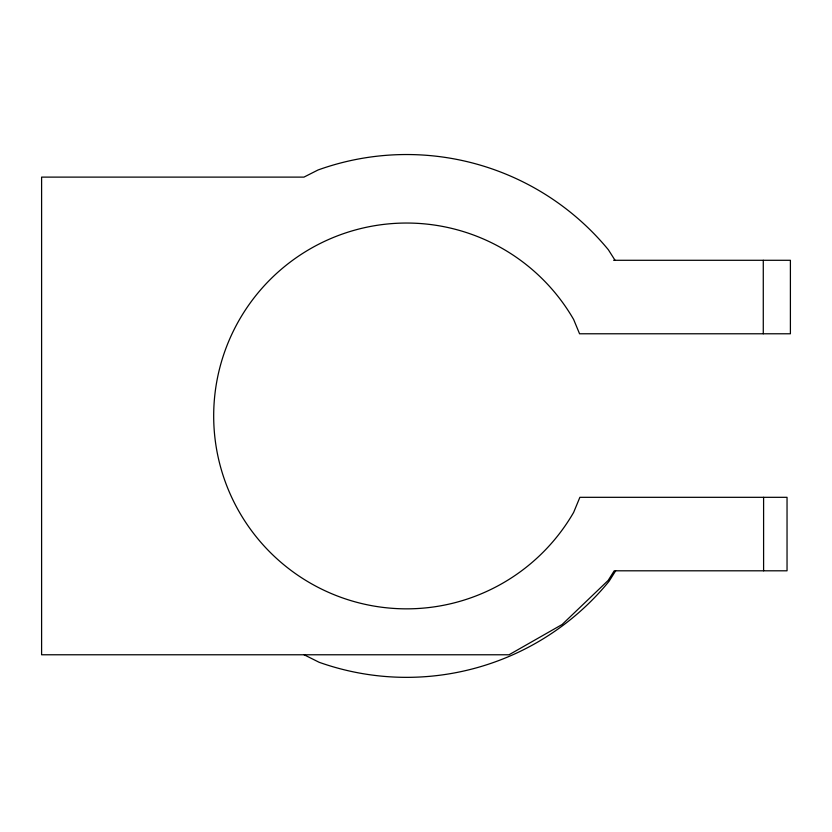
<?xml version="1.0" encoding="UTF-8"?>
<svg xmlns="http://www.w3.org/2000/svg" width="832" height="832" viewBox="0 0 832 832"><rect width="100%" height="100%" fill="white"/><g stroke="black" fill="none" stroke-linecap="round" stroke-linejoin="round"><path stroke-width="1.25" d="M615.659 570.804L609.107 581.225A261.404 261.404 0 0 1 319.124 662.282L304.117 654.774M613.621 260.291L790.4 260.291L790.4 333.778L579.561 333.778L573.643 319.488A192.899 192.899 0 0 0 282.589 268.174A192.899 192.899 0 0 0 282.589 563.711A192.899 192.899 0 0 0 573.643 512.398L579.883 497.318L787.041 497.318L787.041 570.804L614.224 570.804L608.15 580.445L562.13 624.499L509.028 654.774L41.6 654.774L41.6 177.112L303.961 177.112L318.032 169.988A261.404 261.404 0 0 1 608.369 249.766L615.056 260.291M763.599 497.318L763.599 570.804M763.277 260.291L763.277 333.778"/></g></svg>
